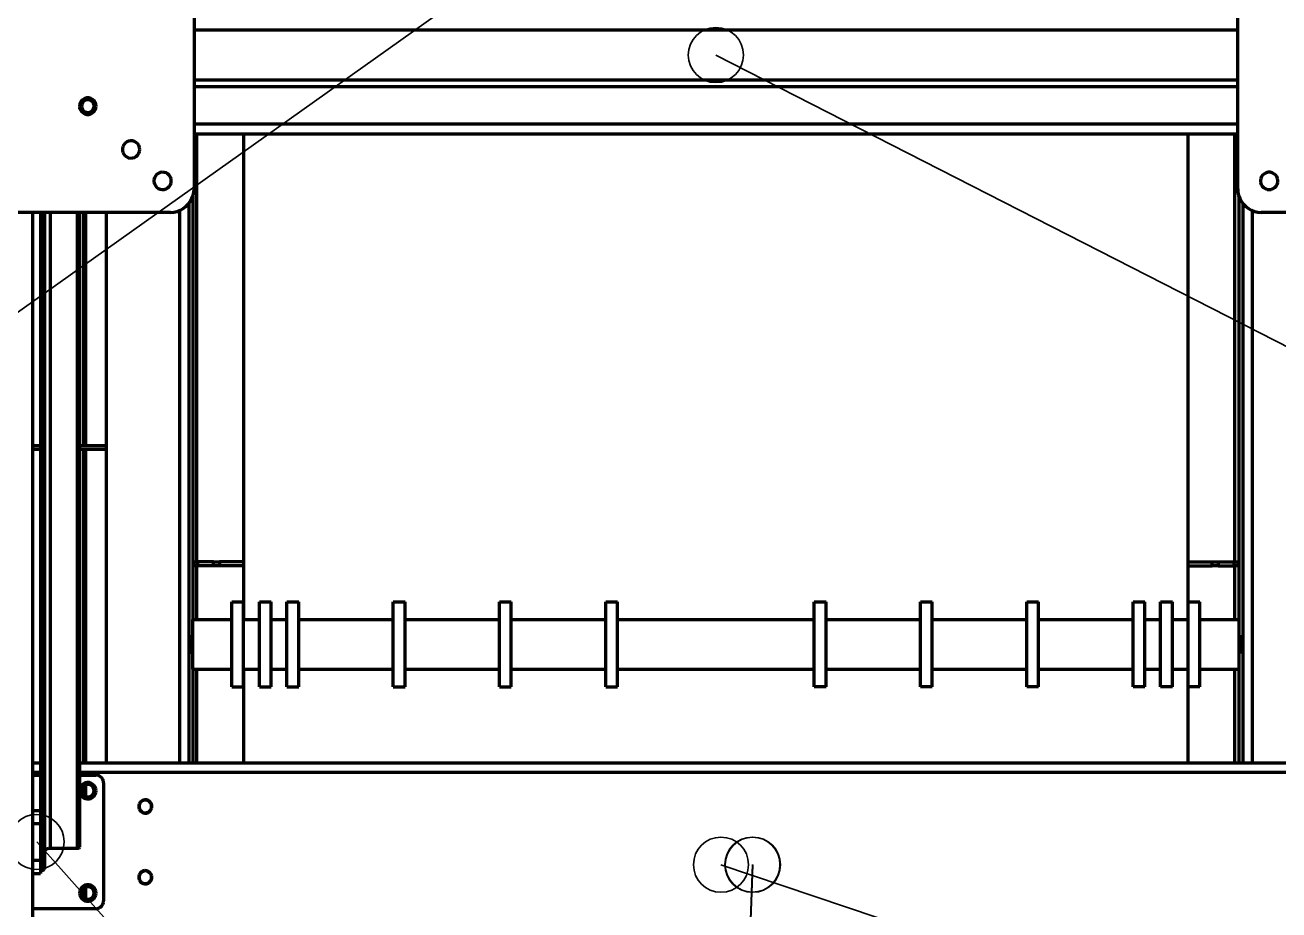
# Model space of a CAD drawing. Header units: millimetres. Extents: x 0 to 594, y 0 to 420.
# Drawn here: x 44.49 to 76.35, y 304.65 to 327.14 of the extents above; entities that cross this region are included whole.
import ezdxf

# ---------------------------------------------------------------- set-up
doc = ezdxf.new("R2010")
doc.units = ezdxf.units.MM

msp = doc.modelspace()

# ---------------------------------------------------------------- linework, layer by layer
at = {"color": 7, "lineweight": 35}
for p, q in [((29.108, 309.049), (62.04, 332.45)), ((106.916, 303.439), (62.04, 326.38)), ((95.725, 249.446), (44.78, 306.38)), ((60.673, 243.443), (62.968, 305.801)), ((61.511, 265.427), (62.98, 305.8)), ((100.455, 292.9), (62.17, 305.8))]:
    msp.add_line(p, q, dxfattribs=at)
at = {"color": 1, "lineweight": 70}
for p, q in [((48.78, 329.78), (48.78, 322.98)), ((75.3, 322.98), (75.3, 329.78)), ((48.78, 327.02), (75.3, 327.02)), ((75.3, 325.74), (48.78, 325.74)), ((48.78, 325.58), (75.3, 325.58)), ((48.78, 325.58), (75.3, 325.58)), ((48.78, 325.58), (75.3, 325.58)), ((48.78, 325.58), (75.3, 325.58)), ((48.78, 325.58), (75.3, 325.58)), ((45.876, 325.131), (45.87, 325.08)), ((45.87, 325.08), (45.876, 325.03)), ((45.871, 325.06), (45.88, 325.06)), ((45.894, 325.178), (45.876, 325.131)), ((45.876, 325.03), (45.894, 324.983)), ((45.88, 325.041), (45.877, 325.028)), ((45.88, 325.08), (45.886, 325.128)), ((45.886, 325.033), (45.88, 325.08)), ((45.88, 325.06), (45.88, 325.041)), ((45.88, 325.016), (45.88, 325.041)), ((45.886, 325.128), (45.903, 325.173)), ((45.903, 324.988), (45.886, 325.033)), ((45.923, 325.22), (45.894, 325.178)), ((45.903, 325.173), (45.93, 325.213)), ((45.926, 325.124), (45.92, 325.08)), ((45.92, 325.08), (45.926, 325.037)), ((45.961, 325.253), (45.923, 325.22)), ((45.943, 325.164), (45.926, 325.124)), ((45.926, 325.037), (45.943, 324.997)), ((45.93, 325.213), (45.966, 325.245)), ((45.971, 325.197), (45.943, 325.164)), ((46.006, 325.277), (45.961, 325.253)), ((45.966, 325.245), (46.009, 325.267)), ((46.006, 325.223), (45.971, 325.197)), ((46.055, 325.289), (46.006, 325.277)), ((46.047, 325.237), (46.006, 325.223)), ((46.009, 325.267), (46.056, 325.279)), ((46.091, 325.24), (46.047, 325.237)), ((46.105, 325.289), (46.055, 325.289)), ((46.056, 325.279), (46.104, 325.279)), ((46.134, 325.231), (46.091, 325.24)), ((46.104, 325.279), (46.151, 325.267)), ((46.154, 325.277), (46.105, 325.289)), ((46.172, 325.211), (46.134, 325.231)), ((46.151, 325.267), (46.194, 325.245)), ((46.199, 325.253), (46.154, 325.277)), ((46.204, 325.181), (46.172, 325.211)), ((46.194, 325.245), (46.23, 325.213)), ((46.237, 325.22), (46.199, 325.253)), ((46.227, 325.144), (46.204, 325.181)), ((46.204, 324.98), (46.227, 325.017)), ((46.239, 325.102), (46.227, 325.144)), ((46.227, 325.017), (46.239, 325.059)), ((46.23, 325.213), (46.257, 325.173)), ((46.266, 325.178), (46.237, 325.22)), ((46.239, 325.059), (46.239, 325.102)), ((46.257, 325.173), (46.274, 325.128)), ((46.274, 325.033), (46.257, 324.988)), ((46.284, 325.131), (46.266, 325.178)), ((46.266, 324.983), (46.284, 325.03)), ((46.274, 325.128), (46.28, 325.08)), ((46.28, 325.08), (46.274, 325.033)), ((46.29, 325.08), (46.284, 325.131)), ((46.284, 325.03), (46.29, 325.08)), ((45.894, 324.983), (45.923, 324.941)), ((45.93, 324.948), (45.903, 324.988)), ((45.923, 324.941), (45.961, 324.908)), ((45.966, 324.916), (45.93, 324.948)), ((45.943, 324.997), (45.971, 324.964)), ((45.961, 324.908), (46.006, 324.884)), ((46.009, 324.893), (45.966, 324.916)), ((45.971, 324.964), (46.006, 324.938)), ((46.006, 324.938), (46.047, 324.924)), ((46.006, 324.884), (46.055, 324.872)), ((46.056, 324.882), (46.009, 324.893)), ((46.047, 324.924), (46.091, 324.921)), ((46.055, 324.872), (46.105, 324.872)), ((46.104, 324.882), (46.056, 324.882)), ((46.091, 324.921), (46.134, 324.93)), ((46.151, 324.893), (46.104, 324.882)), ((46.105, 324.872), (46.154, 324.884)), ((46.134, 324.93), (46.172, 324.95)), ((46.194, 324.916), (46.151, 324.893)), ((46.154, 324.884), (46.199, 324.908)), ((46.172, 324.95), (46.204, 324.98)), ((46.23, 324.948), (46.194, 324.916)), ((46.199, 324.908), (46.237, 324.941)), ((46.257, 324.988), (46.23, 324.948)), ((46.237, 324.941), (46.266, 324.983)), ((75.3, 324.62), (48.78, 324.62)), ((48.78, 324.38), (75.3, 324.38)), ((48.85, 313.5), (48.85, 324.38)), ((50.04, 324.38), (50.04, 312.03)), ((74.04, 312.03), (74.04, 324.38)), ((75.23, 313.5), (75.23, 324.38)), ((46.973, 324.056), (46.961, 324.006)), ((46.996, 324.101), (46.973, 324.056)), ((47.029, 324.141), (46.996, 324.101)), ((47.07, 324.171), (47.029, 324.141)), ((47.117, 324.191), (47.07, 324.171)), ((47.167, 324.2), (47.117, 324.191)), ((47.218, 324.197), (47.167, 324.2)), ((47.267, 324.182), (47.218, 324.197)), ((47.311, 324.157), (47.267, 324.182)), ((47.349, 324.122), (47.311, 324.157)), ((47.377, 324.079), (47.349, 324.122)), ((47.394, 324.031), (47.377, 324.079)), ((46.961, 324.006), (46.961, 323.955)), ((46.961, 323.955), (46.973, 323.905)), ((46.973, 323.905), (46.996, 323.86)), ((46.996, 323.86), (47.029, 323.82)), ((47.029, 323.82), (47.07, 323.79)), ((47.07, 323.79), (47.117, 323.77)), ((47.117, 323.77), (47.167, 323.761)), ((47.167, 323.761), (47.218, 323.764)), ((47.218, 323.764), (47.267, 323.778)), ((47.267, 323.778), (47.311, 323.804)), ((47.311, 323.804), (47.349, 323.839)), ((47.349, 323.839), (47.377, 323.882)), ((47.377, 323.882), (47.394, 323.93)), ((47.4, 323.98), (47.394, 324.031)), ((47.394, 323.93), (47.4, 323.98)), ((47.773, 323.256), (47.761, 323.206)), ((47.761, 323.206), (47.761, 323.155)), ((47.761, 323.155), (47.773, 323.105)), ((47.796, 323.301), (47.773, 323.256)), ((47.773, 323.105), (47.796, 323.06)), ((47.829, 323.341), (47.796, 323.301)), ((47.87, 323.371), (47.829, 323.341)), ((47.917, 323.391), (47.87, 323.371)), ((47.967, 323.4), (47.917, 323.391)), ((48.018, 323.397), (47.967, 323.4)), ((48.067, 323.382), (48.018, 323.397)), ((48.111, 323.357), (48.067, 323.382)), ((48.149, 323.322), (48.111, 323.357)), ((48.177, 323.279), (48.149, 323.322)), ((48.194, 323.231), (48.177, 323.279)), ((48.177, 323.082), (48.194, 323.13)), ((48.2, 323.18), (48.194, 323.231)), ((48.194, 323.13), (48.2, 323.18)), ((75.889, 323.244), (75.88, 323.193)), ((75.88, 323.193), (75.883, 323.142)), ((75.883, 323.142), (75.898, 323.093)), ((75.909, 323.29), (75.889, 323.244)), ((75.898, 323.093), (75.924, 323.049)), ((75.94, 323.331), (75.909, 323.29)), ((75.979, 323.364), (75.94, 323.331)), ((76.025, 323.387), (75.979, 323.364)), ((76.074, 323.399), (76.025, 323.387)), ((76.126, 323.399), (76.074, 323.399)), ((76.175, 323.387), (76.126, 323.399)), ((76.221, 323.364), (76.175, 323.387)), ((76.26, 323.331), (76.221, 323.364)), ((76.291, 323.29), (76.26, 323.331)), ((76.276, 323.049), (76.302, 323.093)), ((76.311, 323.244), (76.291, 323.29)), ((76.302, 323.093), (76.317, 323.142)), ((76.32, 323.193), (76.311, 323.244)), ((76.317, 323.142), (76.32, 323.193)), ((47.796, 323.06), (47.829, 323.02)), ((47.829, 323.02), (47.87, 322.99)), ((47.87, 322.99), (47.917, 322.97)), ((47.917, 322.97), (47.967, 322.961)), ((47.967, 322.961), (48.018, 322.964)), ((48.018, 322.964), (48.067, 322.978)), ((48.067, 322.978), (48.111, 323.004)), ((48.111, 323.004), (48.149, 323.039)), ((48.149, 323.039), (48.177, 323.082)), ((48.726, 322.731), (48.756, 322.811)), ((48.75, 322.793), (48.75, 312.03)), ((48.756, 322.811), (48.774, 322.895)), ((48.774, 322.895), (48.78, 322.98)), ((75.3, 322.98), (75.306, 322.895)), ((75.306, 322.895), (75.324, 322.811)), ((75.324, 322.811), (75.354, 322.731)), ((75.33, 322.793), (75.33, 312.03)), ((75.924, 323.049), (75.959, 323.012)), ((75.959, 323.012), (76.001, 322.984)), ((76.001, 322.984), (76.049, 322.966)), ((76.049, 322.966), (76.1, 322.96)), ((76.1, 322.96), (76.151, 322.966)), ((76.151, 322.966), (76.199, 322.984)), ((76.199, 322.984), (76.241, 323.012)), ((76.241, 323.012), (76.276, 323.049)), ((48.429, 322.435), (48.504, 322.476)), ((48.504, 322.476), (48.573, 322.527)), ((48.573, 322.527), (48.633, 322.588)), ((48.633, 322.588), (48.685, 322.656)), ((48.65, 322.608), (48.65, 308.38)), ((48.685, 322.656), (48.726, 322.731)), ((75.354, 322.731), (75.395, 322.656)), ((75.395, 322.656), (75.447, 322.588)), ((75.43, 322.608), (75.43, 308.38)), ((75.447, 322.588), (75.507, 322.527)), ((75.507, 322.527), (75.576, 322.476)), ((75.576, 322.476), (75.651, 322.435)), ((48.18, 322.38), (41.38, 322.38)), ((44.68, 285.38), (44.68, 322.38)), ((44.88, 322.38), (44.88, 305.653)), ((44.91, 322.38), (44.91, 305.653)), ((44.98, 322.38), (44.98, 306.629)), ((44.98, 322.38), (44.98, 305.697)), ((45.12, 322.38), (45.12, 306.219)), ((45.81, 322.38), (45.81, 306.219)), ((45.88, 306.263), (45.88, 322.38)), ((45.975, 316.45), (45.975, 322.38)), ((46.016, 316.45), (46.016, 322.38)), ((46.033, 316.45), (46.033, 322.38)), ((46.55, 322.38), (46.55, 308.38)), ((48.18, 322.38), (48.265, 322.387)), ((48.265, 322.387), (48.349, 322.405)), ((48.349, 322.405), (48.429, 322.435)), ((48.41, 322.426), (48.41, 308.38)), ((75.651, 322.435), (75.731, 322.405)), ((75.67, 322.426), (75.67, 308.38)), ((75.731, 322.405), (75.815, 322.387)), ((75.815, 322.387), (75.9, 322.38)), ((82.7, 322.38), (75.9, 322.38)), ((44.88, 316.45), (44.68, 316.45)), ((46.55, 316.45), (45.88, 316.45)), ((44.88, 316.35), (44.68, 316.35)), ((46.55, 316.35), (45.88, 316.35)), ((45.975, 308.38), (45.975, 316.35)), ((46.016, 308.38), (46.016, 316.35)), ((46.033, 308.38), (46.033, 316.35)), ((48.77, 313.4), (48.77, 313.5)), ((48.77, 313.5), (48.771, 313.5)), ((48.77, 313.5), (48.77, 313.4)), ((48.771, 313.4), (48.77, 313.4)), ((48.771, 313.5), (48.773, 313.5)), ((48.773, 313.4), (48.771, 313.4)), ((48.773, 313.5), (48.776, 313.5)), ((48.776, 313.4), (48.773, 313.4)), ((48.776, 313.5), (48.78, 313.5)), ((48.78, 313.4), (48.776, 313.4)), ((48.78, 313.5), (48.785, 313.5)), ((48.785, 313.4), (48.78, 313.4)), ((48.785, 313.5), (48.792, 313.5)), ((48.792, 313.4), (48.785, 313.4)), ((48.792, 313.5), (48.799, 313.5)), ((48.799, 313.4), (48.792, 313.4)), ((48.799, 313.5), (48.808, 313.5)), ((48.808, 313.4), (48.799, 313.4)), ((48.808, 313.5), (48.817, 313.5)), ((48.817, 313.4), (48.808, 313.4)), ((48.817, 313.5), (48.827, 313.5)), ((48.827, 313.4), (48.817, 313.4)), ((48.827, 313.5), (48.837, 313.5)), ((48.837, 313.4), (48.827, 313.4)), ((48.837, 313.5), (48.848, 313.5)), ((48.848, 313.4), (48.837, 313.4)), ((48.848, 313.5), (48.859, 313.5)), ((48.859, 313.4), (48.848, 313.4)), ((48.85, 312.03), (48.85, 313.4)), ((48.859, 313.5), (48.87, 313.5)), ((48.87, 313.4), (48.859, 313.4)), ((49.275, 313.5), (48.87, 313.5)), ((48.87, 313.5), (48.87, 313.4)), ((49.275, 313.4), (48.87, 313.4)), ((49.275, 313.5), (49.287, 313.5)), ((49.275, 313.4), (49.275, 313.5)), ((49.287, 313.4), (49.275, 313.4)), ((49.287, 313.5), (49.3, 313.5)), ((49.3, 313.4), (49.287, 313.4)), ((49.3, 313.5), (49.312, 313.5)), ((49.312, 313.4), (49.3, 313.4)), ((49.312, 313.5), (49.324, 313.5)), ((49.324, 313.4), (49.312, 313.4)), ((49.324, 313.5), (49.336, 313.5)), ((49.336, 313.4), (49.324, 313.4)), ((49.336, 313.5), (49.348, 313.5)), ((49.348, 313.4), (49.336, 313.4)), ((49.348, 313.5), (49.359, 313.5)), ((49.359, 313.4), (49.348, 313.4)), ((49.359, 313.5), (49.37, 313.5)), ((49.37, 313.4), (49.359, 313.4)), ((49.37, 313.5), (49.381, 313.5)), ((49.381, 313.4), (49.37, 313.4)), ((49.381, 313.5), (49.391, 313.5)), ((49.391, 313.4), (49.381, 313.4)), ((49.391, 313.5), (49.401, 313.5)), ((49.401, 313.4), (49.391, 313.4)), ((49.401, 313.5), (49.411, 313.5)), ((49.411, 313.4), (49.401, 313.4)), ((49.411, 313.5), (49.42, 313.5)), ((49.42, 313.4), (49.411, 313.4)), ((49.42, 313.5), (49.428, 313.5)), ((49.428, 313.4), (49.42, 313.4)), ((49.466, 313.5), (49.428, 313.5)), ((49.428, 313.5), (49.428, 313.4)), ((49.466, 313.4), (49.428, 313.4)), ((49.505, 313.5), (49.466, 313.5)), ((49.505, 313.4), (49.466, 313.4)), ((49.545, 313.5), (49.505, 313.5)), ((49.545, 313.4), (49.505, 313.4)), ((49.585, 313.5), (49.545, 313.5)), ((49.585, 313.4), (49.545, 313.4)), ((49.627, 313.5), (49.585, 313.5)), ((49.627, 313.4), (49.585, 313.4)), ((49.67, 313.5), (49.627, 313.5)), ((49.67, 313.4), (49.627, 313.4)), ((49.713, 313.5), (49.67, 313.5)), ((49.713, 313.4), (49.67, 313.4)), ((49.757, 313.5), (49.713, 313.5)), ((49.757, 313.4), (49.713, 313.4)), ((49.803, 313.5), (49.757, 313.5)), ((49.803, 313.4), (49.757, 313.4)), ((49.849, 313.5), (49.803, 313.5)), ((49.849, 313.4), (49.803, 313.4)), ((49.895, 313.5), (49.849, 313.5)), ((49.895, 313.4), (49.849, 313.4)), ((49.943, 313.5), (49.895, 313.5)), ((49.943, 313.4), (49.895, 313.4)), ((49.991, 313.5), (49.943, 313.5)), ((49.991, 313.4), (49.943, 313.4)), ((50.04, 313.5), (49.991, 313.5)), ((50.04, 313.4), (49.991, 313.4)), ((74.04, 313.5), (74.089, 313.5)), ((74.04, 313.4), (74.089, 313.4)), ((74.089, 313.5), (74.137, 313.5)), ((74.089, 313.4), (74.137, 313.4)), ((74.137, 313.5), (74.185, 313.5)), ((74.137, 313.4), (74.185, 313.4)), ((74.185, 313.5), (74.231, 313.5)), ((74.185, 313.4), (74.231, 313.4)), ((74.231, 313.5), (74.277, 313.5)), ((74.231, 313.4), (74.277, 313.4)), ((74.277, 313.5), (74.323, 313.5)), ((74.277, 313.4), (74.323, 313.4)), ((74.323, 313.5), (74.367, 313.5)), ((74.323, 313.4), (74.367, 313.4)), ((74.367, 313.5), (74.41, 313.5)), ((74.367, 313.4), (74.41, 313.4)), ((74.41, 313.5), (74.453, 313.5)), ((74.41, 313.4), (74.453, 313.4)), ((74.453, 313.5), (74.495, 313.5)), ((74.453, 313.4), (74.495, 313.4)), ((74.495, 313.5), (74.535, 313.5)), ((74.495, 313.4), (74.535, 313.4)), ((74.535, 313.5), (74.575, 313.5)), ((74.535, 313.4), (74.575, 313.4)), ((74.575, 313.5), (74.614, 313.5)), ((74.575, 313.4), (74.614, 313.4)), ((74.614, 313.5), (74.652, 313.5)), ((74.614, 313.4), (74.652, 313.4)), ((74.652, 313.5), (74.66, 313.5)), ((74.652, 313.4), (74.652, 313.5)), ((74.66, 313.4), (74.652, 313.4)), ((74.66, 313.5), (74.669, 313.5)), ((74.669, 313.4), (74.66, 313.4)), ((74.669, 313.5), (74.679, 313.5)), ((74.679, 313.4), (74.669, 313.4)), ((74.679, 313.5), (74.689, 313.5)), ((74.689, 313.4), (74.679, 313.4)), ((74.689, 313.5), (74.699, 313.5)), ((74.699, 313.4), (74.689, 313.4)), ((74.699, 313.5), (74.71, 313.5)), ((74.71, 313.4), (74.699, 313.4)), ((74.71, 313.5), (74.721, 313.5)), ((74.721, 313.4), (74.71, 313.4)), ((74.721, 313.5), (74.732, 313.5)), ((74.732, 313.4), (74.721, 313.4)), ((74.732, 313.5), (74.744, 313.5)), ((74.744, 313.4), (74.732, 313.4)), ((74.744, 313.5), (74.756, 313.5)), ((74.756, 313.4), (74.744, 313.4)), ((74.756, 313.5), (74.768, 313.5)), ((74.768, 313.4), (74.756, 313.4)), ((74.768, 313.5), (74.78, 313.5)), ((74.78, 313.4), (74.768, 313.4)), ((74.78, 313.5), (74.793, 313.5)), ((74.793, 313.4), (74.78, 313.4)), ((74.793, 313.5), (74.805, 313.5)), ((74.805, 313.4), (74.793, 313.4)), ((74.805, 313.5), (75.21, 313.5)), ((74.805, 313.5), (74.805, 313.4)), ((74.805, 313.4), (75.21, 313.4)), ((75.21, 313.5), (75.221, 313.5)), ((75.21, 313.4), (75.21, 313.5)), ((75.221, 313.4), (75.21, 313.4)), ((75.221, 313.5), (75.232, 313.5)), ((75.232, 313.4), (75.221, 313.4)), ((75.23, 312.03), (75.23, 313.4)), ((75.232, 313.5), (75.243, 313.5)), ((75.243, 313.4), (75.232, 313.4)), ((75.243, 313.5), (75.253, 313.5)), ((75.253, 313.4), (75.243, 313.4)), ((75.253, 313.5), (75.263, 313.5)), ((75.263, 313.4), (75.253, 313.4)), ((75.263, 313.5), (75.272, 313.5)), ((75.272, 313.4), (75.263, 313.4)), ((75.272, 313.5), (75.281, 313.5)), ((75.281, 313.4), (75.272, 313.4)), ((75.281, 313.5), (75.288, 313.5)), ((75.288, 313.4), (75.281, 313.4)), ((75.288, 313.5), (75.295, 313.5)), ((75.295, 313.4), (75.288, 313.4)), ((75.295, 313.5), (75.3, 313.5)), ((75.3, 313.4), (75.295, 313.4)), ((75.3, 313.5), (75.304, 313.5)), ((75.304, 313.4), (75.3, 313.4)), ((75.304, 313.5), (75.307, 313.5)), ((75.307, 313.4), (75.304, 313.4)), ((75.307, 313.5), (75.309, 313.5)), ((75.309, 313.4), (75.307, 313.4)), ((75.309, 313.5), (75.31, 313.5)), ((75.31, 313.4), (75.309, 313.4)), ((75.31, 313.5), (75.31, 313.4)), ((75.31, 313.4), (75.31, 313.5)), ((49.74, 312.453), (49.74, 312.48)), ((49.74, 312.48), (50.04, 312.48)), ((49.74, 312.374), (49.74, 312.453)), ((49.74, 312.245), (49.74, 312.374)), ((50.04, 312.453), (50.04, 312.48)), ((50.04, 312.374), (50.04, 312.453)), ((50.04, 312.245), (50.04, 312.374)), ((50.44, 312.453), (50.44, 312.48)), ((50.44, 312.48), (50.74, 312.48)), ((50.44, 312.374), (50.44, 312.453)), ((50.44, 312.245), (50.44, 312.374)), ((50.74, 312.453), (50.74, 312.48)), ((50.74, 312.374), (50.74, 312.453)), ((50.74, 312.245), (50.74, 312.374)), ((51.14, 312.453), (51.14, 312.48)), ((51.14, 312.48), (51.44, 312.48)), ((51.14, 312.374), (51.14, 312.453)), ((51.14, 312.245), (51.14, 312.374)), ((51.44, 312.453), (51.44, 312.48)), ((51.44, 312.374), (51.44, 312.453)), ((51.44, 312.245), (51.44, 312.374)), ((53.84, 312.453), (53.84, 312.48)), ((53.84, 312.48), (54.14, 312.48)), ((53.84, 312.374), (53.84, 312.453)), ((53.84, 312.245), (53.84, 312.374)), ((54.14, 312.453), (54.14, 312.48)), ((54.14, 312.374), (54.14, 312.453)), ((54.14, 312.245), (54.14, 312.374)), ((56.54, 312.453), (56.54, 312.48)), ((56.54, 312.48), (56.84, 312.48)), ((56.54, 312.374), (56.54, 312.453)), ((56.54, 312.245), (56.54, 312.374)), ((56.84, 312.453), (56.84, 312.48)), ((56.84, 312.374), (56.84, 312.453)), ((56.84, 312.245), (56.84, 312.374)), ((59.24, 312.453), (59.24, 312.48)), ((59.24, 312.48), (59.54, 312.48)), ((59.24, 312.374), (59.24, 312.453)), ((59.24, 312.245), (59.24, 312.374)), ((59.54, 312.453), (59.54, 312.48)), ((59.54, 312.374), (59.54, 312.453)), ((59.54, 312.245), (59.54, 312.374)), ((64.54, 312.453), (64.54, 312.48)), ((64.54, 312.48), (64.84, 312.48)), ((64.54, 312.374), (64.54, 312.453)), ((64.54, 312.245), (64.54, 312.374)), ((64.84, 312.453), (64.84, 312.48)), ((64.84, 312.374), (64.84, 312.453)), ((64.84, 312.245), (64.84, 312.374)), ((67.24, 312.453), (67.24, 312.48)), ((67.24, 312.48), (67.54, 312.48)), ((67.24, 312.374), (67.24, 312.453)), ((67.24, 312.245), (67.24, 312.374)), ((67.54, 312.453), (67.54, 312.48)), ((67.54, 312.374), (67.54, 312.453)), ((67.54, 312.245), (67.54, 312.374)), ((69.94, 312.453), (69.94, 312.48)), ((69.94, 312.48), (70.24, 312.48)), ((69.94, 312.374), (69.94, 312.453)), ((69.94, 312.245), (69.94, 312.374)), ((70.24, 312.453), (70.24, 312.48)), ((70.24, 312.374), (70.24, 312.453)), ((70.24, 312.245), (70.24, 312.374)), ((72.64, 312.453), (72.64, 312.48)), ((72.64, 312.48), (72.94, 312.48)), ((72.64, 312.374), (72.64, 312.453)), ((72.64, 312.245), (72.64, 312.374)), ((72.94, 312.453), (72.94, 312.48)), ((72.94, 312.374), (72.94, 312.453)), ((72.94, 312.245), (72.94, 312.374)), ((73.34, 312.453), (73.34, 312.48)), ((73.34, 312.48), (73.64, 312.48)), ((73.34, 312.374), (73.34, 312.453)), ((73.34, 312.245), (73.34, 312.374)), ((73.64, 312.453), (73.64, 312.48)), ((73.64, 312.374), (73.64, 312.453)), ((73.64, 312.245), (73.64, 312.374)), ((74.04, 312.453), (74.04, 312.48)), ((74.04, 312.48), (74.34, 312.48)), ((74.04, 312.374), (74.04, 312.453)), ((74.04, 312.245), (74.04, 312.374)), ((74.34, 312.453), (74.34, 312.48)), ((74.34, 312.374), (74.34, 312.453)), ((74.34, 312.245), (74.34, 312.374)), ((48.74, 312.03), (48.74, 312.027)), ((48.74, 312.03), (49.74, 312.03)), ((48.74, 312.027), (48.74, 312.015)), ((48.74, 312.015), (48.74, 311.995)), ((48.74, 311.995), (48.74, 311.968)), ((48.74, 311.968), (48.74, 311.934)), ((49.74, 312.074), (49.74, 312.245)), ((49.74, 311.869), (49.74, 312.074)), ((50.04, 312.074), (50.04, 312.245)), ((50.04, 311.869), (50.04, 312.074)), ((50.04, 312.03), (50.44, 312.03)), ((50.44, 312.074), (50.44, 312.245)), ((50.44, 311.869), (50.44, 312.074)), ((50.74, 312.074), (50.74, 312.245)), ((50.74, 311.869), (50.74, 312.074)), ((50.74, 312.03), (51.14, 312.03)), ((51.14, 312.074), (51.14, 312.245)), ((51.14, 311.869), (51.14, 312.074)), ((51.44, 312.074), (51.44, 312.245)), ((51.44, 311.869), (51.44, 312.074)), ((51.44, 312.03), (53.84, 312.03)), ((53.84, 312.074), (53.84, 312.245)), ((53.84, 311.869), (53.84, 312.074)), ((54.14, 312.074), (54.14, 312.245)), ((54.14, 311.869), (54.14, 312.074)), ((54.14, 312.03), (56.54, 312.03)), ((56.54, 312.074), (56.54, 312.245)), ((56.54, 311.869), (56.54, 312.074)), ((56.84, 312.074), (56.84, 312.245)), ((56.84, 311.869), (56.84, 312.074)), ((56.84, 312.03), (59.24, 312.03)), ((59.24, 312.074), (59.24, 312.245)), ((59.24, 311.869), (59.24, 312.074)), ((59.54, 312.074), (59.54, 312.245)), ((59.54, 311.869), (59.54, 312.074)), ((59.54, 312.03), (64.54, 312.03)), ((64.54, 312.074), (64.54, 312.245)), ((64.54, 311.869), (64.54, 312.074)), ((64.84, 312.074), (64.84, 312.245)), ((64.84, 311.869), (64.84, 312.074)), ((64.84, 312.03), (67.24, 312.03)), ((67.24, 312.074), (67.24, 312.245)), ((67.24, 311.869), (67.24, 312.074)), ((67.54, 312.074), (67.54, 312.245)), ((67.54, 311.869), (67.54, 312.074)), ((67.54, 312.03), (69.94, 312.03)), ((69.94, 312.074), (69.94, 312.245)), ((69.94, 311.869), (69.94, 312.074)), ((70.24, 312.074), (70.24, 312.245)), ((70.24, 311.869), (70.24, 312.074)), ((70.24, 312.03), (72.64, 312.03)), ((72.64, 312.074), (72.64, 312.245)), ((72.64, 311.869), (72.64, 312.074)), ((72.94, 312.074), (72.94, 312.245)), ((72.94, 311.869), (72.94, 312.074)), ((72.94, 312.03), (73.34, 312.03)), ((73.34, 312.074), (73.34, 312.245)), ((73.34, 311.869), (73.34, 312.074)), ((73.64, 312.074), (73.64, 312.245)), ((73.64, 311.869), (73.64, 312.074)), ((73.64, 312.03), (74.04, 312.03)), ((74.04, 312.074), (74.04, 312.245)), ((74.04, 311.869), (74.04, 312.074)), ((74.34, 312.074), (74.34, 312.245)), ((74.34, 311.869), (74.34, 312.074)), ((74.34, 312.03), (75.34, 312.03)), ((75.34, 312.027), (75.34, 312.03)), ((75.34, 312.015), (75.34, 312.027)), ((75.34, 311.995), (75.34, 312.015)), ((75.34, 311.968), (75.34, 311.995)), ((75.34, 311.934), (75.34, 311.968)), ((48.74, 311.934), (48.74, 311.893)), ((48.74, 311.893), (48.74, 311.846)), ((48.74, 311.846), (48.74, 311.793)), ((48.74, 311.793), (48.74, 311.736)), ((48.74, 311.736), (48.74, 311.674)), ((48.74, 311.674), (48.74, 311.609)), ((49.74, 311.641), (49.74, 311.869)), ((49.74, 311.4), (49.74, 311.641)), ((50.04, 311.641), (50.04, 311.869)), ((50.04, 311.4), (50.04, 311.641)), ((50.44, 311.641), (50.44, 311.869)), ((50.44, 311.4), (50.44, 311.641)), ((50.74, 311.641), (50.74, 311.869)), ((50.74, 311.4), (50.74, 311.641)), ((51.14, 311.641), (51.14, 311.869)), ((51.14, 311.4), (51.14, 311.641)), ((51.44, 311.641), (51.44, 311.869)), ((51.44, 311.4), (51.44, 311.641)), ((53.84, 311.641), (53.84, 311.869)), ((53.84, 311.4), (53.84, 311.641)), ((54.14, 311.641), (54.14, 311.869)), ((54.14, 311.4), (54.14, 311.641)), ((56.54, 311.641), (56.54, 311.869)), ((56.54, 311.4), (56.54, 311.641)), ((56.84, 311.641), (56.84, 311.869)), ((56.84, 311.4), (56.84, 311.641)), ((59.24, 311.641), (59.24, 311.869)), ((59.24, 311.4), (59.24, 311.641)), ((59.54, 311.641), (59.54, 311.869)), ((59.54, 311.4), (59.54, 311.641)), ((64.54, 311.641), (64.54, 311.869)), ((64.54, 311.4), (64.54, 311.641)), ((64.84, 311.641), (64.84, 311.869)), ((64.84, 311.4), (64.84, 311.641)), ((67.24, 311.641), (67.24, 311.869)), ((67.24, 311.4), (67.24, 311.641)), ((67.54, 311.641), (67.54, 311.869)), ((67.54, 311.4), (67.54, 311.641)), ((69.94, 311.641), (69.94, 311.869)), ((69.94, 311.4), (69.94, 311.641)), ((70.24, 311.641), (70.24, 311.869)), ((70.24, 311.4), (70.24, 311.641)), ((72.64, 311.641), (72.64, 311.869)), ((72.64, 311.4), (72.64, 311.641)), ((72.94, 311.641), (72.94, 311.869)), ((72.94, 311.4), (72.94, 311.641)), ((73.34, 311.641), (73.34, 311.869)), ((73.34, 311.4), (73.34, 311.641)), ((73.64, 311.641), (73.64, 311.869)), ((73.64, 311.4), (73.64, 311.641)), ((74.04, 311.641), (74.04, 311.869)), ((74.04, 311.4), (74.04, 311.641)), ((74.34, 311.641), (74.34, 311.869)), ((74.34, 311.4), (74.34, 311.641)), ((75.34, 311.893), (75.34, 311.934)), ((75.34, 311.846), (75.34, 311.893)), ((75.34, 311.793), (75.34, 311.846)), ((75.34, 311.736), (75.34, 311.793)), ((75.34, 311.674), (75.34, 311.736)), ((75.34, 311.609), (75.34, 311.674)), ((48.66, 311.595), (48.66, 311.6)), ((48.66, 311.6), (48.74, 311.6)), ((48.66, 311.581), (48.66, 311.595)), ((48.66, 311.557), (48.66, 311.581)), ((48.66, 311.525), (48.66, 311.557)), ((48.66, 311.487), (48.66, 311.525)), ((48.66, 311.445), (48.66, 311.487)), ((48.66, 311.4), (48.66, 311.445)), ((48.66, 311.356), (48.66, 311.4)), ((48.66, 311.314), (48.66, 311.356)), ((48.66, 311.276), (48.66, 311.314)), ((48.74, 311.609), (48.74, 311.541)), ((48.74, 311.541), (48.74, 311.471)), ((48.74, 311.471), (48.74, 311.4)), ((48.74, 311.4), (48.74, 311.33)), ((48.74, 311.33), (48.74, 311.26)), ((49.74, 311.16), (49.74, 311.4)), ((50.04, 311.16), (50.04, 311.4)), ((50.44, 311.16), (50.44, 311.4)), ((50.74, 311.16), (50.74, 311.4)), ((51.14, 311.16), (51.14, 311.4)), ((51.44, 311.16), (51.44, 311.4)), ((53.84, 311.16), (53.84, 311.4)), ((54.14, 311.16), (54.14, 311.4)), ((56.54, 311.16), (56.54, 311.4)), ((56.84, 311.16), (56.84, 311.4)), ((59.24, 311.16), (59.24, 311.4)), ((59.54, 311.16), (59.54, 311.4)), ((64.54, 311.16), (64.54, 311.4)), ((64.84, 311.16), (64.84, 311.4)), ((67.24, 311.16), (67.24, 311.4)), ((67.54, 311.16), (67.54, 311.4)), ((69.94, 311.16), (69.94, 311.4)), ((70.24, 311.16), (70.24, 311.4)), ((72.64, 311.16), (72.64, 311.4)), ((72.94, 311.16), (72.94, 311.4)), ((73.34, 311.16), (73.34, 311.4)), ((73.64, 311.16), (73.64, 311.4)), ((74.04, 311.16), (74.04, 311.4)), ((74.34, 311.16), (74.34, 311.4)), ((75.34, 311.541), (75.34, 311.609)), ((75.34, 311.6), (75.42, 311.6)), ((75.34, 311.471), (75.34, 311.541)), ((75.34, 311.4), (75.34, 311.471)), ((75.34, 311.33), (75.34, 311.4)), ((75.34, 311.26), (75.34, 311.33)), ((75.42, 311.595), (75.42, 311.6)), ((75.42, 311.581), (75.42, 311.595)), ((75.42, 311.557), (75.42, 311.581)), ((75.42, 311.525), (75.42, 311.557)), ((75.42, 311.487), (75.42, 311.525)), ((75.42, 311.445), (75.42, 311.487)), ((75.42, 311.4), (75.42, 311.445)), ((75.42, 311.356), (75.42, 311.4)), ((75.42, 311.314), (75.42, 311.356)), ((75.42, 311.276), (75.42, 311.314)), ((48.66, 311.244), (48.66, 311.276)), ((48.66, 311.22), (48.66, 311.244)), ((48.66, 311.205), (48.66, 311.22)), ((48.66, 311.2), (48.66, 311.205)), ((48.66, 311.2), (48.74, 311.2)), ((48.74, 311.26), (48.74, 311.192)), ((48.74, 311.192), (48.74, 311.127)), ((48.74, 311.127), (48.74, 311.065)), ((48.74, 311.065), (48.74, 311.008)), ((48.74, 311.008), (48.74, 310.955)), ((49.74, 310.932), (49.74, 311.16)), ((50.04, 310.932), (50.04, 311.16)), ((50.44, 310.932), (50.44, 311.16)), ((50.74, 310.932), (50.74, 311.16)), ((51.14, 310.932), (51.14, 311.16)), ((51.44, 310.932), (51.44, 311.16)), ((53.84, 310.932), (53.84, 311.16)), ((54.14, 310.932), (54.14, 311.16)), ((56.54, 310.932), (56.54, 311.16)), ((56.84, 310.932), (56.84, 311.16)), ((59.24, 310.932), (59.24, 311.16)), ((59.54, 310.932), (59.54, 311.16)), ((64.54, 310.932), (64.54, 311.16)), ((64.84, 310.932), (64.84, 311.16)), ((67.24, 310.932), (67.24, 311.16)), ((67.54, 310.932), (67.54, 311.16)), ((69.94, 310.932), (69.94, 311.16)), ((70.24, 310.932), (70.24, 311.16)), ((72.64, 310.932), (72.64, 311.16)), ((72.94, 310.932), (72.94, 311.16)), ((73.34, 310.932), (73.34, 311.16)), ((73.64, 310.932), (73.64, 311.16)), ((74.04, 310.932), (74.04, 311.16)), ((74.34, 310.932), (74.34, 311.16)), ((75.34, 311.192), (75.34, 311.26)), ((75.42, 311.2), (75.34, 311.2)), ((75.34, 311.127), (75.34, 311.192)), ((75.34, 311.065), (75.34, 311.127)), ((75.34, 311.008), (75.34, 311.065)), ((75.34, 310.955), (75.34, 311.008)), ((75.42, 311.244), (75.42, 311.276)), ((75.42, 311.22), (75.42, 311.244)), ((75.42, 311.205), (75.42, 311.22)), ((75.42, 311.2), (75.42, 311.205)), ((48.74, 310.955), (48.74, 310.908)), ((48.74, 310.908), (48.74, 310.867)), ((48.74, 310.867), (48.74, 310.833)), ((48.74, 310.833), (48.74, 310.806)), ((48.74, 310.806), (48.74, 310.786)), ((48.74, 310.786), (48.74, 310.774)), ((48.74, 310.774), (48.74, 310.77)), ((48.74, 310.77), (49.74, 310.77)), ((48.75, 310.77), (48.75, 308.38)), ((48.85, 308.38), (48.85, 310.77)), ((49.74, 310.727), (49.74, 310.932)), ((49.74, 310.556), (49.74, 310.727)), ((50.04, 310.727), (50.04, 310.932)), ((50.04, 310.77), (50.04, 308.38)), ((50.04, 310.77), (50.44, 310.77)), ((50.04, 310.556), (50.04, 310.727)), ((50.44, 310.727), (50.44, 310.932)), ((50.44, 310.556), (50.44, 310.727)), ((50.74, 310.727), (50.74, 310.932)), ((50.74, 310.77), (51.14, 310.77)), ((50.74, 310.556), (50.74, 310.727)), ((51.14, 310.727), (51.14, 310.932)), ((51.14, 310.556), (51.14, 310.727)), ((51.44, 310.727), (51.44, 310.932)), ((51.44, 310.77), (53.84, 310.77)), ((51.44, 310.556), (51.44, 310.727)), ((53.84, 310.727), (53.84, 310.932)), ((53.84, 310.556), (53.84, 310.727)), ((54.14, 310.727), (54.14, 310.932)), ((54.14, 310.77), (56.54, 310.77)), ((54.14, 310.556), (54.14, 310.727)), ((56.54, 310.727), (56.54, 310.932)), ((56.54, 310.556), (56.54, 310.727)), ((56.84, 310.727), (56.84, 310.932)), ((56.84, 310.77), (59.24, 310.77)), ((56.84, 310.556), (56.84, 310.727)), ((59.24, 310.727), (59.24, 310.932)), ((59.24, 310.556), (59.24, 310.727)), ((59.54, 310.727), (59.54, 310.932)), ((59.54, 310.77), (64.54, 310.77)), ((59.54, 310.556), (59.54, 310.727)), ((64.54, 310.727), (64.54, 310.932)), ((64.54, 310.556), (64.54, 310.727)), ((64.84, 310.727), (64.84, 310.932)), ((64.84, 310.77), (67.24, 310.77)), ((64.84, 310.556), (64.84, 310.727)), ((67.24, 310.727), (67.24, 310.932)), ((67.24, 310.556), (67.24, 310.727)), ((67.54, 310.727), (67.54, 310.932)), ((67.54, 310.77), (69.94, 310.77)), ((67.54, 310.556), (67.54, 310.727)), ((69.94, 310.727), (69.94, 310.932)), ((69.94, 310.556), (69.94, 310.727)), ((70.24, 310.727), (70.24, 310.932)), ((70.24, 310.77), (72.64, 310.77)), ((70.24, 310.556), (70.24, 310.727)), ((72.64, 310.727), (72.64, 310.932)), ((72.64, 310.556), (72.64, 310.727)), ((72.94, 310.727), (72.94, 310.932)), ((72.94, 310.77), (73.34, 310.77)), ((72.94, 310.556), (72.94, 310.727)), ((73.34, 310.727), (73.34, 310.932)), ((73.34, 310.556), (73.34, 310.727)), ((73.64, 310.727), (73.64, 310.932)), ((73.64, 310.77), (74.04, 310.77)), ((73.64, 310.556), (73.64, 310.727)), ((74.04, 310.727), (74.04, 310.932)), ((74.04, 308.38), (74.04, 310.77)), ((74.04, 310.556), (74.04, 310.727)), ((74.34, 310.727), (74.34, 310.932)), ((74.34, 310.77), (75.34, 310.77)), ((74.34, 310.556), (74.34, 310.727)), ((75.23, 308.38), (75.23, 310.77)), ((75.33, 310.77), (75.33, 308.38)), ((75.34, 310.908), (75.34, 310.955)), ((75.34, 310.867), (75.34, 310.908)), ((75.34, 310.833), (75.34, 310.867)), ((75.34, 310.806), (75.34, 310.833)), ((75.34, 310.786), (75.34, 310.806)), ((75.34, 310.774), (75.34, 310.786)), ((75.34, 310.77), (75.34, 310.774)), ((49.74, 310.427), (49.74, 310.556)), ((49.74, 310.348), (49.74, 310.427)), ((49.74, 310.32), (49.74, 310.348)), ((50.04, 310.427), (50.04, 310.556)), ((50.04, 310.348), (50.04, 310.427)), ((50.04, 310.32), (50.04, 310.348)), ((50.44, 310.427), (50.44, 310.556)), ((50.44, 310.348), (50.44, 310.427)), ((50.44, 310.32), (50.44, 310.348)), ((50.74, 310.427), (50.74, 310.556)), ((50.74, 310.348), (50.74, 310.427)), ((50.74, 310.32), (50.74, 310.348)), ((51.14, 310.427), (51.14, 310.556)), ((51.14, 310.348), (51.14, 310.427)), ((51.14, 310.32), (51.14, 310.348)), ((51.44, 310.427), (51.44, 310.556)), ((51.44, 310.348), (51.44, 310.427)), ((51.44, 310.32), (51.44, 310.348)), ((53.84, 310.427), (53.84, 310.556)), ((53.84, 310.348), (53.84, 310.427)), ((53.84, 310.32), (53.84, 310.348)), ((54.14, 310.427), (54.14, 310.556)), ((54.14, 310.348), (54.14, 310.427)), ((54.14, 310.32), (54.14, 310.348)), ((56.54, 310.427), (56.54, 310.556)), ((56.54, 310.348), (56.54, 310.427)), ((56.54, 310.32), (56.54, 310.348)), ((56.84, 310.427), (56.84, 310.556)), ((56.84, 310.348), (56.84, 310.427)), ((56.84, 310.32), (56.84, 310.348)), ((59.24, 310.427), (59.24, 310.556)), ((59.24, 310.348), (59.24, 310.427)), ((59.24, 310.32), (59.24, 310.348)), ((59.54, 310.427), (59.54, 310.556)), ((59.54, 310.348), (59.54, 310.427)), ((59.54, 310.32), (59.54, 310.348)), ((64.54, 310.427), (64.54, 310.556)), ((64.54, 310.348), (64.54, 310.427)), ((64.54, 310.32), (64.54, 310.348)), ((64.84, 310.427), (64.84, 310.556)), ((64.84, 310.348), (64.84, 310.427)), ((64.84, 310.32), (64.84, 310.348)), ((67.24, 310.427), (67.24, 310.556)), ((67.24, 310.348), (67.24, 310.427)), ((67.24, 310.32), (67.24, 310.348)), ((67.54, 310.427), (67.54, 310.556)), ((67.54, 310.348), (67.54, 310.427)), ((67.54, 310.32), (67.54, 310.348)), ((69.94, 310.427), (69.94, 310.556)), ((69.94, 310.348), (69.94, 310.427)), ((69.94, 310.32), (69.94, 310.348)), ((70.24, 310.427), (70.24, 310.556)), ((70.24, 310.348), (70.24, 310.427)), ((70.24, 310.32), (70.24, 310.348)), ((72.64, 310.427), (72.64, 310.556)), ((72.64, 310.348), (72.64, 310.427)), ((72.64, 310.32), (72.64, 310.348)), ((72.94, 310.427), (72.94, 310.556)), ((72.94, 310.348), (72.94, 310.427)), ((72.94, 310.32), (72.94, 310.348)), ((73.34, 310.427), (73.34, 310.556)), ((73.34, 310.348), (73.34, 310.427)), ((73.34, 310.32), (73.34, 310.348)), ((73.64, 310.427), (73.64, 310.556)), ((73.64, 310.348), (73.64, 310.427)), ((73.64, 310.32), (73.64, 310.348)), ((74.04, 310.427), (74.04, 310.556)), ((74.04, 310.348), (74.04, 310.427)), ((74.04, 310.32), (74.04, 310.348)), ((74.34, 310.427), (74.34, 310.556)), ((74.34, 310.348), (74.34, 310.427)), ((74.34, 310.32), (74.34, 310.348)), ((49.74, 310.32), (50.04, 310.32)), ((50.44, 310.32), (50.74, 310.32)), ((51.14, 310.32), (51.44, 310.32)), ((53.84, 310.32), (54.14, 310.32)), ((56.54, 310.32), (56.84, 310.32)), ((59.24, 310.32), (59.54, 310.32)), ((64.84, 310.32), (64.54, 310.32)), ((67.54, 310.32), (67.24, 310.32)), ((70.24, 310.32), (69.94, 310.32)), ((72.94, 310.32), (72.64, 310.32)), ((73.64, 310.32), (73.34, 310.32)), ((74.34, 310.32), (74.04, 310.32)), ((44.88, 308.38), (44.68, 308.38)), ((44.88, 308.14), (44.68, 308.14)), ((78.2, 308.38), (45.88, 308.38)), ((78.2, 308.14), (45.88, 308.14)), ((44.68, 308.08), (44.88, 308.08)), ((45.88, 308.08), (46.28, 308.08)), ((45.931, 307.828), (45.901, 307.789)), ((45.97, 307.859), (45.931, 307.828)), ((45.982, 307.819), (45.948, 307.788)), ((45.988, 307.811), (45.956, 307.781)), ((46.015, 307.88), (45.97, 307.859)), ((45.975, 307.56), (45.975, 307.801)), ((46.023, 307.841), (45.982, 307.819)), ((46.026, 307.831), (45.988, 307.811)), ((46.063, 307.89), (46.015, 307.88)), ((46.016, 307.534), (46.016, 307.827)), ((46.068, 307.85), (46.023, 307.841)), ((46.069, 307.84), (46.026, 307.831)), ((46.033, 307.528), (46.033, 307.833)), ((46.112, 307.888), (46.063, 307.89)), ((46.115, 307.847), (46.068, 307.85)), ((46.113, 307.837), (46.069, 307.84)), ((46.16, 307.875), (46.112, 307.888)), ((46.154, 307.823), (46.113, 307.837)), ((46.158, 307.831), (46.115, 307.847)), ((46.189, 307.797), (46.154, 307.823)), ((46.196, 307.805), (46.158, 307.831)), ((46.203, 307.851), (46.16, 307.875)), ((46.217, 307.764), (46.189, 307.797)), ((46.225, 307.769), (46.196, 307.805)), ((46.24, 307.817), (46.203, 307.851)), ((46.267, 307.776), (46.24, 307.817)), ((46.325, 308.075), (46.28, 308.08)), ((46.367, 308.061), (46.325, 308.075)), ((46.405, 308.037), (46.367, 308.061)), ((46.436, 308.005), (46.405, 308.037)), ((46.46, 307.967), (46.436, 308.005)), ((46.475, 307.925), (46.46, 307.967)), ((46.48, 307.88), (46.475, 307.925)), ((46.48, 307.88), (46.48, 304.88)), ((45.901, 307.789), (45.88, 307.745)), ((45.88, 307.616), (45.901, 307.571)), ((45.901, 307.571), (45.931, 307.533)), ((45.924, 307.748), (45.912, 307.704)), ((45.912, 307.704), (45.912, 307.657)), ((45.912, 307.657), (45.924, 307.613)), ((45.933, 307.744), (45.921, 307.702)), ((45.921, 307.702), (45.921, 307.659)), ((45.921, 307.659), (45.933, 307.617)), ((45.948, 307.788), (45.924, 307.748)), ((45.924, 307.613), (45.948, 307.573)), ((45.931, 307.533), (45.97, 307.502)), ((45.956, 307.781), (45.933, 307.744)), ((45.933, 307.617), (45.956, 307.58)), ((45.948, 307.573), (45.982, 307.542)), ((45.956, 307.58), (45.988, 307.55)), ((45.97, 307.502), (46.015, 307.481)), ((45.982, 307.542), (46.023, 307.52)), ((45.988, 307.55), (46.026, 307.53)), ((46.015, 307.481), (46.063, 307.471)), ((46.023, 307.52), (46.068, 307.511)), ((46.026, 307.53), (46.069, 307.521)), ((46.068, 307.511), (46.115, 307.514)), ((46.069, 307.521), (46.113, 307.524)), ((46.112, 307.473), (46.16, 307.486)), ((46.113, 307.524), (46.154, 307.538)), ((46.115, 307.514), (46.158, 307.53)), ((46.154, 307.538), (46.189, 307.564)), ((46.158, 307.53), (46.196, 307.556)), ((46.16, 307.486), (46.203, 307.51)), ((46.189, 307.564), (46.217, 307.597)), ((46.196, 307.556), (46.225, 307.592)), ((46.203, 307.51), (46.24, 307.544)), ((46.234, 307.724), (46.217, 307.764)), ((46.217, 307.597), (46.234, 307.637)), ((46.244, 307.726), (46.225, 307.769)), ((46.225, 307.592), (46.244, 307.635)), ((46.24, 307.68), (46.234, 307.724)), ((46.234, 307.637), (46.24, 307.68)), ((46.24, 307.544), (46.267, 307.585)), ((46.25, 307.68), (46.244, 307.726)), ((46.244, 307.635), (46.25, 307.68)), ((46.284, 307.73), (46.267, 307.776)), ((46.267, 307.585), (46.284, 307.631)), ((46.29, 307.68), (46.284, 307.73)), ((46.284, 307.631), (46.29, 307.68)), ((44.68, 307.18), (44.88, 307.18)), ((46.063, 307.471), (46.112, 307.473)), ((47.384, 307.348), (47.372, 307.304)), ((47.372, 307.304), (47.372, 307.257)), ((47.372, 307.257), (47.384, 307.213)), ((47.393, 307.344), (47.381, 307.302)), ((47.381, 307.302), (47.381, 307.259)), ((47.381, 307.259), (47.393, 307.217)), ((47.408, 307.388), (47.384, 307.348)), ((47.384, 307.213), (47.408, 307.173)), ((47.416, 307.381), (47.393, 307.344)), ((47.393, 307.217), (47.416, 307.18)), ((47.442, 307.419), (47.408, 307.388)), ((47.408, 307.173), (47.442, 307.142)), ((47.448, 307.411), (47.416, 307.381)), ((47.416, 307.18), (47.448, 307.15)), ((47.483, 307.441), (47.442, 307.419)), ((47.486, 307.431), (47.448, 307.411)), ((47.528, 307.45), (47.483, 307.441)), ((47.529, 307.44), (47.486, 307.431)), ((47.575, 307.447), (47.528, 307.45)), ((47.573, 307.437), (47.529, 307.44)), ((47.614, 307.423), (47.573, 307.437)), ((47.618, 307.431), (47.575, 307.447)), ((47.649, 307.397), (47.614, 307.423)), ((47.614, 307.138), (47.649, 307.164)), ((47.656, 307.405), (47.618, 307.431)), ((47.618, 307.13), (47.656, 307.156)), ((47.677, 307.364), (47.649, 307.397)), ((47.649, 307.164), (47.677, 307.197)), ((47.685, 307.369), (47.656, 307.405)), ((47.656, 307.156), (47.685, 307.192)), ((47.694, 307.324), (47.677, 307.364)), ((47.677, 307.197), (47.694, 307.237)), ((47.704, 307.326), (47.685, 307.369)), ((47.685, 307.192), (47.704, 307.235)), ((47.7, 307.28), (47.694, 307.324)), ((47.694, 307.237), (47.7, 307.28)), ((47.71, 307.28), (47.704, 307.326)), ((47.704, 307.235), (47.71, 307.28)), ((44.68, 306.848), (44.88, 306.848)), ((47.442, 307.142), (47.483, 307.12)), ((47.448, 307.15), (47.486, 307.13)), ((47.483, 307.12), (47.528, 307.111)), ((47.486, 307.13), (47.529, 307.121)), ((47.528, 307.111), (47.575, 307.114)), ((47.529, 307.121), (47.573, 307.124)), ((47.573, 307.124), (47.614, 307.138)), ((47.575, 307.114), (47.618, 307.13)), ((45.021, 306.193), (45.042, 306.204)), ((45.042, 306.204), (45.066, 306.212)), ((45.066, 306.212), (45.093, 306.217)), ((45.093, 306.217), (45.12, 306.219)), ((45.12, 306.219), (45.81, 306.219)), ((45.81, 306.219), (45.837, 306.222)), ((45.837, 306.222), (45.859, 306.232)), ((45.859, 306.232), (45.875, 306.246)), ((45.875, 306.246), (45.88, 306.263)), ((44.68, 305.913), (44.88, 305.913)), ((44.98, 306.193), (44.98, 306.131)), ((44.98, 306.131), (44.983, 306.148)), ((44.983, 306.148), (44.991, 306.164)), ((44.991, 306.164), (45.004, 306.18)), ((45.004, 306.18), (45.021, 306.193)), ((44.68, 305.58), (44.88, 305.58)), ((44.88, 305.653), (44.88, 305.58)), ((44.88, 305.653), (44.91, 305.653)), ((44.91, 305.653), (44.937, 305.657)), ((44.937, 305.657), (44.959, 305.666)), ((44.959, 305.666), (44.975, 305.68)), ((44.975, 305.68), (44.98, 305.697)), ((47.408, 305.588), (47.384, 305.548)), ((47.416, 305.581), (47.393, 305.544)), ((47.442, 305.619), (47.408, 305.588)), ((47.448, 305.611), (47.416, 305.581)), ((47.483, 305.641), (47.442, 305.619)), ((47.486, 305.631), (47.448, 305.611)), ((47.528, 305.65), (47.483, 305.641)), ((47.529, 305.64), (47.486, 305.631)), ((47.575, 305.647), (47.528, 305.65)), ((47.573, 305.637), (47.529, 305.64)), ((47.614, 305.623), (47.573, 305.637)), ((47.618, 305.631), (47.575, 305.647)), ((47.649, 305.597), (47.614, 305.623)), ((47.656, 305.605), (47.618, 305.631)), ((47.677, 305.564), (47.649, 305.597)), ((47.685, 305.569), (47.656, 305.605)), ((47.694, 305.524), (47.677, 305.564)), ((47.704, 305.526), (47.685, 305.569)), ((45.961, 305.253), (45.923, 305.22)), ((46.006, 305.277), (45.961, 305.253)), ((46.055, 305.289), (46.006, 305.277)), ((46.068, 305.25), (46.023, 305.241)), ((46.105, 305.289), (46.055, 305.289)), ((46.115, 305.247), (46.068, 305.25)), ((46.154, 305.277), (46.105, 305.289)), ((46.158, 305.231), (46.115, 305.247)), ((46.199, 305.253), (46.154, 305.277)), ((46.237, 305.22), (46.199, 305.253)), ((47.384, 305.548), (47.372, 305.504)), ((47.372, 305.504), (47.372, 305.457)), ((47.372, 305.457), (47.384, 305.413)), ((47.393, 305.544), (47.381, 305.502)), ((47.381, 305.502), (47.381, 305.459)), ((47.381, 305.459), (47.393, 305.417)), ((47.384, 305.413), (47.408, 305.373)), ((47.393, 305.417), (47.416, 305.38)), ((47.408, 305.373), (47.442, 305.342)), ((47.416, 305.38), (47.448, 305.35)), ((47.442, 305.342), (47.483, 305.32)), ((47.448, 305.35), (47.486, 305.33)), ((47.483, 305.32), (47.528, 305.311)), ((47.486, 305.33), (47.529, 305.321)), ((47.528, 305.311), (47.575, 305.314)), ((47.529, 305.321), (47.573, 305.324)), ((47.573, 305.324), (47.614, 305.338)), ((47.575, 305.314), (47.618, 305.33)), ((47.614, 305.338), (47.649, 305.364)), ((47.618, 305.33), (47.656, 305.356)), ((47.649, 305.364), (47.677, 305.397)), ((47.656, 305.356), (47.685, 305.392)), ((47.677, 305.397), (47.694, 305.437)), ((47.685, 305.392), (47.704, 305.435)), ((47.7, 305.48), (47.694, 305.524)), ((47.694, 305.437), (47.7, 305.48)), ((47.71, 305.48), (47.704, 305.526)), ((47.704, 305.435), (47.71, 305.48)), ((45.876, 305.131), (45.87, 305.08)), ((45.87, 305.08), (45.876, 305.03)), ((45.894, 305.178), (45.876, 305.131)), ((45.876, 305.03), (45.894, 304.983)), ((45.923, 305.22), (45.894, 305.178)), ((45.894, 304.983), (45.923, 304.941)), ((45.924, 305.148), (45.912, 305.104)), ((45.912, 305.104), (45.912, 305.057)), ((45.912, 305.057), (45.924, 305.013)), ((45.933, 305.144), (45.921, 305.102)), ((45.921, 305.102), (45.921, 305.059)), ((45.921, 305.059), (45.933, 305.017)), ((45.923, 304.941), (45.961, 304.908)), ((45.948, 305.188), (45.924, 305.148)), ((45.924, 305.013), (45.948, 304.973)), ((45.956, 305.181), (45.933, 305.144)), ((45.933, 305.017), (45.956, 304.98)), ((45.982, 305.219), (45.948, 305.188)), ((45.948, 304.973), (45.982, 304.942)), ((45.988, 305.211), (45.956, 305.181)), ((45.956, 304.98), (45.988, 304.95)), ((45.975, 304.96), (45.975, 305.201)), ((46.023, 305.241), (45.982, 305.219)), ((45.982, 304.942), (46.023, 304.92)), ((46.026, 305.231), (45.988, 305.211)), ((45.988, 304.95), (46.026, 304.93)), ((46.016, 304.934), (46.016, 305.227)), ((46.069, 305.24), (46.026, 305.231)), ((46.026, 304.93), (46.069, 304.921)), ((46.033, 304.928), (46.033, 305.233)), ((46.113, 305.237), (46.069, 305.24)), ((46.154, 305.223), (46.113, 305.237)), ((46.113, 304.924), (46.154, 304.938)), ((46.115, 304.914), (46.158, 304.93)), ((46.189, 305.197), (46.154, 305.223)), ((46.154, 304.938), (46.189, 304.964)), ((46.196, 305.205), (46.158, 305.231)), ((46.158, 304.93), (46.196, 304.956)), ((46.217, 305.164), (46.189, 305.197)), ((46.189, 304.964), (46.217, 304.997)), ((46.225, 305.169), (46.196, 305.205)), ((46.196, 304.956), (46.225, 304.992)), ((46.199, 304.908), (46.237, 304.941)), ((46.234, 305.124), (46.217, 305.164)), ((46.217, 304.997), (46.234, 305.037)), ((46.244, 305.126), (46.225, 305.169)), ((46.225, 304.992), (46.244, 305.035)), ((46.24, 305.08), (46.234, 305.124)), ((46.234, 305.037), (46.24, 305.08)), ((46.266, 305.178), (46.237, 305.22)), ((46.237, 304.941), (46.266, 304.983)), ((46.25, 305.08), (46.244, 305.126)), ((46.244, 305.035), (46.25, 305.08)), ((46.284, 305.131), (46.266, 305.178)), ((46.266, 304.983), (46.284, 305.03)), ((46.29, 305.08), (46.284, 305.131)), ((46.284, 305.03), (46.29, 305.08)), ((46.28, 304.68), (44.68, 304.68)), ((45.961, 304.908), (46.006, 304.884)), ((46.006, 304.884), (46.055, 304.872)), ((46.023, 304.92), (46.068, 304.911)), ((46.055, 304.872), (46.105, 304.872)), ((46.068, 304.911), (46.115, 304.914)), ((46.069, 304.921), (46.113, 304.924)), ((46.105, 304.872), (46.154, 304.884)), ((46.154, 304.884), (46.199, 304.908)), ((46.28, 304.68), (46.325, 304.685)), ((46.325, 304.685), (46.367, 304.7)), ((46.367, 304.7), (46.405, 304.724)), ((46.405, 304.724), (46.436, 304.756)), ((46.436, 304.756), (46.46, 304.794)), ((46.46, 304.794), (46.475, 304.836)), ((46.475, 304.836), (46.48, 304.88))]:
    msp.add_line(p, q, dxfattribs=at)
at = {"color": 7, "lineweight": 35}
for centre in [(62.04, 326.38), (44.78, 306.38), (62.17, 305.8), (62.968, 305.801), (62.98, 305.8)]:
    msp.add_circle(centre, 0.7, dxfattribs=at)

doc.saveas('drawing.dxf')
